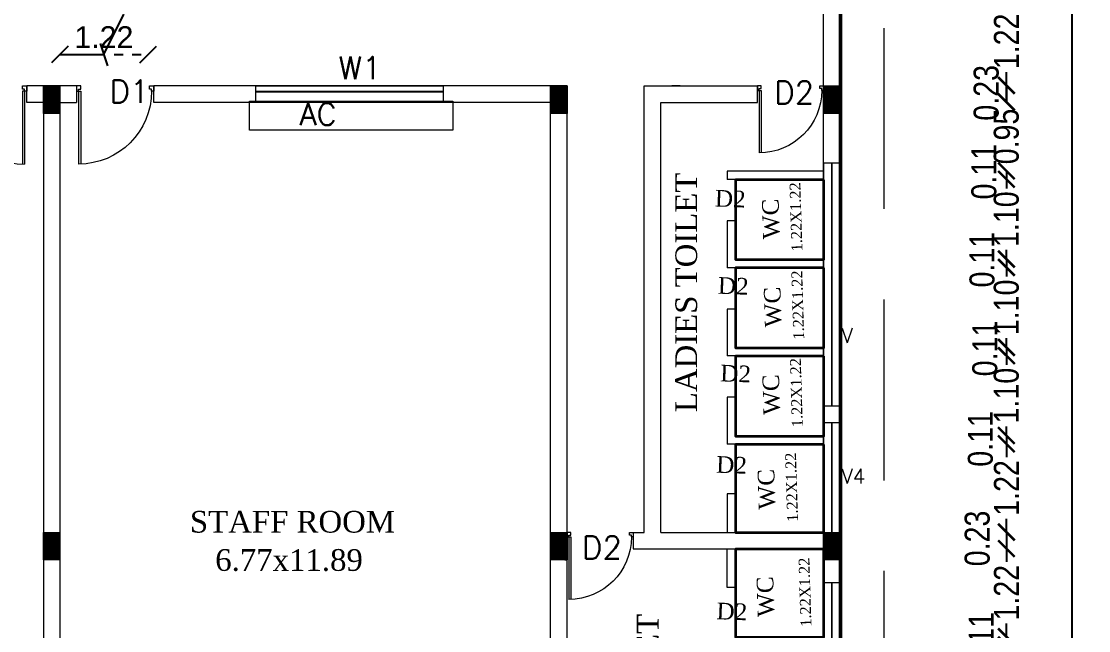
# Model space of a CAD drawing. Header units: metres. Extents: x 43 to 977, y 102 to 459.
# Drawn here: x 594.95 to 609.68, y 148.67 to 157.09 of the extents above; entities that cross this region are included whole.
import ezdxf

# ---------------------------------------------------------------- set-up
doc = ezdxf.new("R2010")
doc.units = ezdxf.units.M
doc.header["$MEASUREMENT"] = 0
doc.header["$PDMODE"] = 3
doc.linetypes.add('HIDDEN', pattern=[0.375, 0.25, -0.125])
doc.linetypes.add('PHANTOM2', pattern=[1.25, 0.625, -0.125, 0.125, -0.125, 0.125, -0.125])
doc.layers.get('0').update_dxf_attribs({"lineweight": 0})
doc.layers.get('Defpoints').update_dxf_attribs({"lineweight": 0})
for name, color, linetype, lineweight in [('BLK_1_FLR_1_ EXIT_WIDTH_ DOOR', 7, 'Continuous', 35), ('BLK_1_FLR_1_WATER_CLOSET', 4, 'Continuous', 35), ('Column', 1, 'Continuous', 0), ('DIST_EXIT', 7, 'Continuous', 35), ('DOOR', 1, 'Continuous', 0), ('fence', 15, 'Continuous', 0), ('hatch', 7, 'Continuous', 0), ('TEXT', 130, 'Continuous', 0), ('WALL', 7, 'Continuous', 0), ('WIN', 13, 'Continuous', 0)]:
    doc.layers.add(name, color=color, linetype=linetype, lineweight=lineweight)
doc.layers.add('BLK_1_FLR_1_BLT_UP_AREA_EXISTING', color=10, linetype='Continuous')
doc.styles.add('ARIAL', font='arial.ttf')
doc.styles.get("Standard").update_dxf_attribs({"font": 'romans.shx'})
doc.styles.add('style2', font='romantic.ttf')
doc.styles.add('visa', font='swissc.ttf')
doc.dimstyles.new('o3', dxfattribs={"dimscale": 0.23, "dimtxt": 0.9, "dimasz": 1, "dimexe": 5, "dimexo": 9, "dimgap": 0.23, "dimtad": 0, "dimzin": 3, "dimdsep": 46, "dimtxsty": 'visa', "dimblk": 'ARCHTICK', "dimcen": 0.09, "dimse1": 1, "dimse2": 1, "dimclrd": 7, "dimclre": 256, "dimclrt": 7, "dimadec": 0, "dimazin": 0, "dimtfac": 0.23, "dimtofl": 0, "dimtmove": 2, "dimatfit": 1, "dimldrblk": 'ARCHTICK', "dimfxl": 0, "dimtolj": 1, "dimtzin": 0, "dimarcsym": 0})
doc.dimstyles.new('OPEN SPACE', dxfattribs={"dimtxt": 0.3, "dimasz": 0.23, "dimexe": 0.1875, "dimexo": 0.0625, "dimgap": 0.09, "dimtad": 3, "dimzin": 0, "dimdsep": 46, "dimtxsty": 'ARIAL', "dimblk": 'OBLIQUE', "dimcen": 0.09, "dimse1": 1, "dimse2": 1, "dimclrd": 6, "dimclre": 6, "dimclrt": 7, "dimadec": 0, "dimazin": 0, "dimtfac": 0.5, "dimtix": 1, "dimtmove": 0, "dimatfit": 3, "dimfxl": 0, "dimtolj": 1, "dimtzin": 0, "dimarcsym": 0})

# ---------------------------------------------------------------- blocks, each defined once
blk = doc.blocks.new('reterte')
for p, q in [((81308.78, 63026.8), (81308.78, 63060.8)), ((81309.78, 63026.8), (81309.78, 63060.79)), ((81308.78, 63026.8), (81309.78, 63026.8))]:
    blk.add_line(p, q)
for points in [[(81307.78, 63026.8), (81308.78, 63026.8), (81308.78, 63025.8), (81309.78, 63025.8), (81309.78, 63024.3), (81307.78, 63024.3)], [(81343.78, 63026.8), (81342.78, 63026.8), (81342.78, 63025.8), (81341.78, 63025.8), (81341.78, 63024.3), (81343.78, 63024.3)]]:
    blk.add_lwpolyline(points, close=True)
blk.add_arc((81308.78, 63026.8), 34, 0, 90)
blk = doc.blocks.new('_ArchTick')
at = {"color": 0, "const_width": 0.15}
blk.add_lwpolyline([(-0.5, -0.5), (0.5, 0.5)], dxfattribs=at)
blk = doc.blocks.new('*D557')
at = {"layer": 'Defpoints', "color": 0, "lineweight": 30}
for p in [(605.792, 157.428), (604.929, 156.209), (608.549, 156.209)]:
    blk.add_point(p, dxfattribs=at)
at = {"layer": 'WALL', "color": 7, "lineweight": -2}
for p, q in [((608.549, 157.428), (608.549, 157.243)), ((608.549, 156.209), (608.549, 156.394))]:
    blk.add_line(p, q, dxfattribs=at)
at = {"layer": 'WALL', "color": 7, "lineweight": -2, "xscale": 0.23, "yscale": 0.23, "zscale": 0.23}
for p, rotation in [((608.549, 157.428), 90), ((608.549, 156.209), 270)]:
    blk.add_blockref('_ArchTick', p, dxfattribs=dict(at, rotation=rotation))
at = {"layer": 'WALL', "color": 7, "insert": (608.549, 156.818), "char_height": 0.345, "attachment_point": 5, "rotation": 90, "style": 'visa'}
blk.add_mtext('\\A1;1.22', dxfattribs=at)
blk = doc.blocks.new('*D558')
at = {"layer": 'Defpoints', "color": 0, "lineweight": 30}
for p in [(604.929, 156.209), (604.929, 155.98), (608.549, 155.98)]:
    blk.add_point(p, dxfattribs=at)
at = {"layer": 'WALL', "color": 7, "lineweight": -2}
blk.add_line((608.549, 156.209), (608.549, 155.98), dxfattribs=at)
at = {"layer": 'WALL', "color": 7, "lineweight": -2, "xscale": 0.23, "yscale": 0.23, "zscale": 0.23}
for p, rotation in [((608.549, 156.209), 90), ((608.549, 155.98), 270)]:
    blk.add_blockref('_ArchTick', p, dxfattribs=dict(at, rotation=rotation))
at = {"layer": 'WALL', "color": 7, "insert": (608.271, 156.107), "char_height": 0.345, "attachment_point": 5, "rotation": 90, "style": 'visa'}
blk.add_mtext('\\A1;0.23', dxfattribs=at)
blk = doc.blocks.new('*D559')
at = {"layer": 'Defpoints', "color": 0, "lineweight": 30}
for p in [(604.929, 155.98), (605.888, 155.028), (608.549, 155.028)]:
    blk.add_point(p, dxfattribs=at)
at = {"layer": 'WALL', "color": 7, "lineweight": -2}
for p, q in [((608.549, 155.98), (608.549, 156.21)), ((608.549, 155.028), (608.549, 154.798))]:
    blk.add_line(p, q, dxfattribs=at)
at = {"layer": 'WALL', "color": 7, "lineweight": -2, "xscale": 0.23, "yscale": 0.23, "zscale": 0.23}
for p, rotation in [((608.549, 155.98), 270), ((608.549, 155.028), 90)]:
    blk.add_blockref('_ArchTick', p, dxfattribs=dict(at, rotation=rotation))
at = {"layer": 'WALL', "color": 7, "insert": (608.549, 155.504), "char_height": 0.345, "attachment_point": 5, "rotation": 90, "style": 'visa'}
blk.add_mtext('\\A1;0.95', dxfattribs=at)
blk = doc.blocks.new('*D560')
at = {"layer": 'Defpoints', "color": 0, "lineweight": 30}
for p in [(605.888, 155.028), (605.888, 154.913), (608.549, 154.913)]:
    blk.add_point(p, dxfattribs=at)
at = {"layer": 'WALL', "color": 7, "lineweight": -2}
blk.add_line((608.549, 155.028), (608.549, 154.913), dxfattribs=at)
at = {"layer": 'WALL', "color": 7, "lineweight": -2, "xscale": 0.23, "yscale": 0.23, "zscale": 0.23}
for p, rotation in [((608.549, 155.028), 90), ((608.549, 154.913), 270)]:
    blk.add_blockref('_ArchTick', p, dxfattribs=dict(at, rotation=rotation))
at = {"layer": 'WALL', "color": 7, "insert": (608.239, 155.018), "char_height": 0.345, "attachment_point": 5, "rotation": 90, "style": 'visa'}
blk.add_mtext('\\A1;0.11', dxfattribs=at)
blk = doc.blocks.new('*D561')
at = {"layer": 'Defpoints', "color": 0, "lineweight": 30}
for p in [(605.888, 154.913), (605.888, 153.809), (608.549, 153.809)]:
    blk.add_point(p, dxfattribs=at)
at = {"layer": 'WALL', "color": 7, "lineweight": -2}
for p, q in [((608.549, 154.913), (608.549, 154.786)), ((608.549, 153.809), (608.549, 153.936))]:
    blk.add_line(p, q, dxfattribs=at)
at = {"layer": 'WALL', "color": 7, "lineweight": -2, "xscale": 0.23, "yscale": 0.23, "zscale": 0.23}
for p, rotation in [((608.549, 154.913), 90), ((608.549, 153.809), 270)]:
    blk.add_blockref('_ArchTick', p, dxfattribs=dict(at, rotation=rotation))
at = {"layer": 'WALL', "color": 7, "insert": (608.549, 154.361), "char_height": 0.345, "attachment_point": 5, "rotation": 90, "style": 'visa'}
blk.add_mtext('\\A1;1.10', dxfattribs=at)
blk = doc.blocks.new('*D562')
at = {"layer": 'Defpoints', "color": 0, "lineweight": 30}
for p in [(605.888, 153.809), (605.888, 153.694), (608.549, 153.694)]:
    blk.add_point(p, dxfattribs=at)
at = {"layer": 'WALL', "color": 7, "lineweight": -2}
blk.add_line((608.549, 153.809), (608.549, 153.694), dxfattribs=at)
at = {"layer": 'WALL', "color": 7, "lineweight": -2, "xscale": 0.23, "yscale": 0.23, "zscale": 0.23}
for p, rotation in [((608.549, 153.809), 90), ((608.549, 153.694), 270)]:
    blk.add_blockref('_ArchTick', p, dxfattribs=dict(at, rotation=rotation))
at = {"layer": 'WALL', "color": 7, "insert": (608.214, 153.802), "char_height": 0.345, "attachment_point": 5, "rotation": 90, "style": 'visa'}
blk.add_mtext('\\A1;0.11', dxfattribs=at)
blk = doc.blocks.new('*D563')
at = {"layer": 'Defpoints', "color": 0, "lineweight": 30}
for p in [(605.888, 153.694), (605.888, 152.59), (608.549, 152.59)]:
    blk.add_point(p, dxfattribs=at)
at = {"layer": 'WALL', "color": 7, "lineweight": -2}
for p, q in [((608.549, 153.694), (608.549, 153.567)), ((608.549, 152.59), (608.549, 152.717))]:
    blk.add_line(p, q, dxfattribs=at)
at = {"layer": 'WALL', "color": 7, "lineweight": -2, "xscale": 0.23, "yscale": 0.23, "zscale": 0.23}
for p, rotation in [((608.549, 153.694), 90), ((608.549, 152.59), 270)]:
    blk.add_blockref('_ArchTick', p, dxfattribs=dict(at, rotation=rotation))
at = {"layer": 'WALL', "color": 7, "insert": (608.549, 153.142), "char_height": 0.345, "attachment_point": 5, "rotation": 90, "style": 'visa'}
blk.add_mtext('\\A1;1.10', dxfattribs=at)
blk = doc.blocks.new('*D564')
at = {"layer": 'Defpoints', "color": 0, "lineweight": 30}
for p in [(605.888, 152.59), (605.888, 152.475), (608.549, 152.475)]:
    blk.add_point(p, dxfattribs=at)
at = {"layer": 'WALL', "color": 7, "lineweight": -2}
blk.add_line((608.549, 152.59), (608.549, 152.475), dxfattribs=at)
at = {"layer": 'WALL', "color": 7, "lineweight": -2, "xscale": 0.23, "yscale": 0.23, "zscale": 0.23}
for p, rotation in [((608.549, 152.59), 90), ((608.549, 152.475), 270)]:
    blk.add_blockref('_ArchTick', p, dxfattribs=dict(at, rotation=rotation))
at = {"layer": 'WALL', "color": 7, "insert": (608.252, 152.574), "char_height": 0.345, "attachment_point": 5, "rotation": 90, "style": 'visa'}
blk.add_mtext('\\A1;0.11', dxfattribs=at)
blk = doc.blocks.new('*D565')
at = {"layer": 'Defpoints', "color": 0, "lineweight": 30}
for p in [(605.888, 152.475), (605.888, 151.371), (608.549, 151.371)]:
    blk.add_point(p, dxfattribs=at)
at = {"layer": 'WALL', "color": 7, "lineweight": -2}
for p, q in [((608.549, 152.475), (608.549, 152.348)), ((608.549, 151.371), (608.549, 151.498))]:
    blk.add_line(p, q, dxfattribs=at)
at = {"layer": 'WALL', "color": 7, "lineweight": -2, "xscale": 0.23, "yscale": 0.23, "zscale": 0.23}
for p, rotation in [((608.549, 152.475), 90), ((608.549, 151.371), 270)]:
    blk.add_blockref('_ArchTick', p, dxfattribs=dict(at, rotation=rotation))
at = {"layer": 'WALL', "color": 7, "insert": (608.549, 151.923), "char_height": 0.345, "attachment_point": 5, "rotation": 90, "style": 'visa'}
blk.add_mtext('\\A1;1.10', dxfattribs=at)
blk = doc.blocks.new('*D566')
at = {"layer": 'Defpoints', "color": 0, "lineweight": 30}
for p in [(605.888, 151.371), (605.888, 151.256), (608.549, 151.256)]:
    blk.add_point(p, dxfattribs=at)
at = {"layer": 'WALL', "color": 7, "lineweight": -2}
blk.add_line((608.549, 151.371), (608.549, 151.256), dxfattribs=at)
at = {"layer": 'WALL', "color": 7, "lineweight": -2, "xscale": 0.23, "yscale": 0.23, "zscale": 0.23}
for p, rotation in [((608.549, 151.371), 90), ((608.549, 151.256), 270)]:
    blk.add_blockref('_ArchTick', p, dxfattribs=dict(at, rotation=rotation))
at = {"layer": 'WALL', "color": 7, "insert": (608.191, 151.325), "char_height": 0.345, "attachment_point": 5, "rotation": 90, "style": 'visa'}
blk.add_mtext('\\A1;0.11', dxfattribs=at)
blk = doc.blocks.new('*D567')
at = {"layer": 'Defpoints', "color": 0, "lineweight": 30}
for p in [(605.888, 151.256), (605.85, 150.037), (608.549, 150.037)]:
    blk.add_point(p, dxfattribs=at)
at = {"layer": 'WALL', "color": 7, "lineweight": -2}
for p, q in [((608.549, 151.256), (608.549, 151.072)), ((608.549, 150.037), (608.549, 150.222))]:
    blk.add_line(p, q, dxfattribs=at)
at = {"layer": 'WALL', "color": 7, "lineweight": -2, "xscale": 0.23, "yscale": 0.23, "zscale": 0.23}
for p, rotation in [((608.549, 151.256), 90), ((608.549, 150.037), 270)]:
    blk.add_blockref('_ArchTick', p, dxfattribs=dict(at, rotation=rotation))
at = {"layer": 'WALL', "color": 7, "insert": (608.549, 150.647), "char_height": 0.345, "attachment_point": 5, "rotation": 90, "style": 'visa'}
blk.add_mtext('\\A1;1.22', dxfattribs=at)
blk = doc.blocks.new('*D568')
at = {"layer": 'Defpoints', "color": 0, "lineweight": 30}
for p in [(605.85, 150.037), (605.85, 149.809), (608.549, 149.809)]:
    blk.add_point(p, dxfattribs=at)
at = {"layer": 'WALL', "color": 7, "lineweight": -2}
blk.add_line((608.549, 150.037), (608.549, 149.809), dxfattribs=at)
at = {"layer": 'WALL', "color": 7, "lineweight": -2, "xscale": 0.23, "yscale": 0.23, "zscale": 0.23}
for p, rotation in [((608.549, 150.037), 90), ((608.549, 149.809), 270)]:
    blk.add_blockref('_ArchTick', p, dxfattribs=dict(at, rotation=rotation))
at = {"layer": 'WALL', "color": 7, "insert": (608.147, 149.949), "char_height": 0.345, "attachment_point": 5, "rotation": 90, "style": 'visa'}
blk.add_mtext('\\A1;0.23', dxfattribs=at)
blk = doc.blocks.new('*D569')
at = {"layer": 'Defpoints', "color": 0, "lineweight": 30}
for p in [(605.85, 149.809), (605.85, 148.59), (608.549, 148.59)]:
    blk.add_point(p, dxfattribs=at)
at = {"layer": 'WALL', "color": 7, "lineweight": -2}
for p, q in [((608.549, 149.809), (608.549, 149.624)), ((608.549, 148.59), (608.549, 148.775))]:
    blk.add_line(p, q, dxfattribs=at)
at = {"layer": 'WALL', "color": 7, "lineweight": -2, "xscale": 0.23, "yscale": 0.23, "zscale": 0.23}
for p, rotation in [((608.549, 149.809), 90), ((608.549, 148.59), 270)]:
    blk.add_blockref('_ArchTick', p, dxfattribs=dict(at, rotation=rotation))
at = {"layer": 'WALL', "color": 7, "insert": (608.549, 149.199), "char_height": 0.345, "attachment_point": 5, "rotation": 90, "style": 'visa'}
blk.add_mtext('\\A1;1.22', dxfattribs=at)
blk = doc.blocks.new('*D570')
at = {"layer": 'Defpoints', "color": 0, "lineweight": 30}
for p in [(605.85, 148.59), (605.85, 148.476), (608.549, 148.476)]:
    blk.add_point(p, dxfattribs=at)
at = {"layer": 'WALL', "color": 7, "lineweight": -2}
blk.add_line((608.549, 148.59), (608.549, 148.476), dxfattribs=at)
at = {"layer": 'WALL', "color": 7, "lineweight": -2, "xscale": 0.23, "yscale": 0.23, "zscale": 0.23}
for p, rotation in [((608.549, 148.59), 90), ((608.549, 148.476), 270)]:
    blk.add_blockref('_ArchTick', p, dxfattribs=dict(at, rotation=rotation))
at = {"layer": 'WALL', "color": 7, "insert": (608.204, 148.549), "char_height": 0.345, "attachment_point": 5, "rotation": 90, "style": 'visa'}
blk.add_mtext('\\A1;0.11', dxfattribs=at)
blk = doc.blocks.new('*D577')
at = {"layer": 'Defpoints', "color": 0, "lineweight": 30}
for p in [(606.025, 182.185), (605.85, 143.866), (609.458, 143.866)]:
    blk.add_point(p, dxfattribs=at)
at = {"layer": 'WALL', "color": 7, "lineweight": -2}
for p, q in [((609.458, 182.185), (609.458, 163.572)), ((609.458, 143.866), (609.458, 162.479))]:
    blk.add_line(p, q, dxfattribs=at)
at = {"layer": 'WALL', "color": 7, "lineweight": -2, "xscale": 0.23, "yscale": 0.23, "zscale": 0.23}
for p, rotation in [((609.458, 182.185), 90), ((609.458, 143.866), 270)]:
    blk.add_blockref('_ArchTick', p, dxfattribs=dict(at, rotation=rotation))
at = {"layer": 'WALL', "color": 7, "insert": (609.458, 163.025), "char_height": 0.345, "attachment_point": 5, "rotation": 90, "style": 'visa'}
blk.add_mtext('\\A1;38.32', dxfattribs=at)
blk = doc.blocks.new('_Oblique')
at = {"color": 0, "linetype": 'ByBlock', "lineweight": -2}
blk.add_line((-0.5, -0.5), (0.5, 0.5), dxfattribs=at)
blk = doc.blocks.new('*D718')
at = {"layer": 'BLK_1_FLR_1_ EXIT_WIDTH_ DOOR', "color": 2, "linetype": 'PHANTOM2', "lineweight": -2}
blk.add_line((595.475, 156.636), (596.695, 156.636), dxfattribs=at)
at = {"layer": 'Defpoints', "color": 0, "lineweight": 80}
for p in [(596.695, 156.636), (595.475, 156.417), (596.695, 156.417)]:
    blk.add_point(p, dxfattribs=at)
at = {"layer": 'BLK_1_FLR_1_ EXIT_WIDTH_ DOOR', "color": 2, "lineweight": -2, "xscale": 0.23, "yscale": 0.23, "zscale": 0.23, "rotation": 180}
blk.add_blockref('_Oblique', (595.475, 156.636), dxfattribs=at)
at = {"layer": 'BLK_1_FLR_1_ EXIT_WIDTH_ DOOR', "color": 2, "lineweight": -2, "xscale": 0.23, "yscale": 0.23, "zscale": 0.23}
blk.add_blockref('_Oblique', (596.695, 156.636), dxfattribs=at)
at = {"layer": 'BLK_1_FLR_1_ EXIT_WIDTH_ DOOR', "color": 2, "lineweight": 35, "insert": (596.085, 156.877), "char_height": 0.3, "attachment_point": 5, "style": 'ARIAL'}
blk.add_mtext('\\A1;1.22', dxfattribs=at)
blk = doc.blocks.new('*D719')
at = {"layer": 'Defpoints', "color": 0, "lineweight": 80}
for p in [(600.386, 165.321), (600.386, 165.321), (596.085, 156.636)]:
    blk.add_point(p, dxfattribs=at)
at = {"layer": 'DIST_EXIT', "color": 7, "linetype": 'PHANTOM2', "lineweight": -2}
blk.add_line((596.085, 156.636), (600.386, 165.321), dxfattribs=at)
at = {"layer": 'DIST_EXIT', "color": 7, "lineweight": -2, "xscale": 0.23, "yscale": 0.23, "zscale": 0.23}
for p, rotation in [((600.386, 165.321), 63.6542074682995), ((596.085, 156.636), 243.6542074682995)]:
    blk.add_blockref('_Oblique', p, dxfattribs=dict(at, rotation=rotation))
at = {"layer": 'DIST_EXIT', "color": 7, "lineweight": 35, "insert": (598.017, 161.086), "char_height": 0.3, "attachment_point": 5, "rotation": 63.6542, "style": 'ARIAL'}
blk.add_mtext('\\A1;9.69', dxfattribs=at)

msp = doc.modelspace()

# ---------------------------------------------------------------- hatches: boundary and pattern name
at = {"layer": 'hatch'}
h = msp.add_hatch(dxfattribs=at)
h.set_pattern_fill('ANSI31', color=256, scale=0.025396, style=0)
h.set_pattern_definition([(45, (-4843.8485588, 1821.5647746), (-0.0022447263868, 0.0022447263868), [])])
h.paths.add_polyline_path([(595.47746, 156.20407), (595.24889, 156.20407), (595.24889, 155.82313), (595.47746, 155.82313)])
h = msp.add_hatch(dxfattribs=at)
h.set_pattern_fill('ANSI31', color=256, scale=0.025396, style=0)
h.set_pattern_definition([(45, (-4836.8452204, 1821.5647746), (-0.0022447263868, 0.0022447263868), [])])
h.paths.add_polyline_path([(602.48079, 156.20407), (602.25223, 156.20407), (602.25223, 155.82313), (602.48079, 155.82313)])
h = msp.add_hatch(dxfattribs=at)
h.set_pattern_fill('ANSI31', color=256, scale=0.025396, style=0)
h.set_pattern_definition([(45, (-4833.0738876, 1821.5647746), (-0.0022447263868, 0.0022447263868), [])])
h.paths.add_polyline_path([(606.25213, 156.20407), (606.02356, 156.20407), (606.02356, 155.82313), (606.25213, 155.82313)])
h = msp.add_hatch(dxfattribs=at)
h.set_pattern_fill('ANSI31', color=256, scale=0.025396, style=0)
h.set_pattern_definition([(45, (-4843.8485588, 1815.3935028), (-0.0022447263868, 0.0022447263868), [])])
h.paths.add_polyline_path([(595.47746, 150.0328), (595.24889, 150.0328), (595.24889, 149.65185), (595.47746, 149.65185)])
h = msp.add_hatch(dxfattribs=at)
h.set_pattern_fill('ANSI31', color=256, scale=0.025396, style=0)
h.set_pattern_definition([(45, (-4836.8452204, 1815.3935028), (-0.0022447263868, 0.0022447263868), [])])
h.paths.add_polyline_path([(602.48079, 150.0328), (602.25223, 150.0328), (602.25223, 149.65185), (602.48079, 149.65185)])
h = msp.add_hatch(dxfattribs=at)
h.set_pattern_fill('ANSI31', color=256, scale=0.025396, style=0)
h.set_pattern_definition([(45, (-4833.0738876, 1815.3935028), (-0.0022447263868, 0.0022447263868), [])])
h.paths.add_polyline_path([(606.25213, 150.0328), (606.02356, 150.0328), (606.02356, 149.65185), (606.25213, 149.65185)])

# ---------------------------------------------------------------- linework, layer by layer
at = {"layer": 'BLK_1_FLR_1_BLT_UP_AREA_EXISTING', "color": 26, "lineweight": 50}
msp.add_lwpolyline([(602.8964, 196.00213), (603.21557, 195.03828), (603.5227, 194.07053), (603.81775, 193.09902), (604.10068, 192.12392), (604.37143, 191.14536), (604.62997, 190.16351), (604.87626, 189.17851), (605.11026, 188.19052), (605.33193, 187.1997), (605.54124, 186.20618), (605.92264, 184.21172), (606.09467, 183.21108), (606.15983, 182.81127), (606.25423, 182.20837), (606.25585, 143.85945), (535.38478, 143.85945)], dxfattribs=at)
at = {"layer": 'BLK_1_FLR_1_WATER_CLOSET', "color": 2, "lineweight": 35, "ltscale": 20}
for points in [[(606.02523, 154.90637), (604.80622, 154.90637), (604.80622, 153.80163), (606.02523, 153.80163)], [(606.02523, 153.68735), (604.80622, 153.68735), (604.80622, 152.58262), (606.02523, 152.58262)], [(606.02523, 152.46833), (604.80622, 152.46833), (604.80622, 151.3636), (606.02523, 151.3636)], [(606.02523, 151.24932), (604.80622, 151.24932), (604.80622, 150.0303), (606.02523, 150.0303)]]:
    msp.add_lwpolyline(points, close=True, dxfattribs=at)
at = {"layer": 'BLK_1_FLR_1_WATER_CLOSET', "color": 1, "lineweight": 35, "ltscale": 20}
msp.add_lwpolyline([(606.02523, 149.80173), (604.80622, 149.80173), (604.80622, 148.58272), (606.02523, 148.58272)], close=True, dxfattribs=at)
at = {"layer": 'Column'}
for points in [[(595.24889, 156.20407), (595.47746, 156.20407), (595.47746, 155.82313), (595.24889, 155.82313)], [(602.25223, 156.20407), (602.48079, 156.20407), (602.48079, 155.82313), (602.25223, 155.82313)], [(606.02356, 156.20407), (606.25213, 156.20407), (606.25213, 155.82313), (606.02356, 155.82313)], [(595.24889, 150.0328), (595.47746, 150.0328), (595.47746, 149.65185), (595.24889, 149.65185)], [(602.25223, 150.0328), (602.48079, 150.0328), (602.48079, 149.65185), (602.25223, 149.65185)], [(606.02356, 150.0328), (606.25213, 150.0328), (606.25213, 149.65185), (606.02356, 149.65185)]]:
    msp.add_lwpolyline(points, close=True, dxfattribs=at)
at = {"layer": 'fence', "linetype": 'HIDDEN', "ltscale": 10}
msp.add_line((606.86164, 143.25202), (606.86164, 182.25616), dxfattribs=at)
at = {"layer": 'WALL'}
for p, q in [((606.25213, 143.86616), (606.25213, 182.20985)), ((606.02356, 143.86616), (606.02356, 168.03196)), ((606.02356, 155.13275), (606.02356, 156.39454)), ((606.25213, 156.39454), (606.25213, 155.13275)), ((595.70602, 156.20407), (595.02033, 156.20407)), ((595.02033, 155.9755), (595.02033, 156.20407)), ((595.70602, 156.20407), (595.70602, 155.9755)), ((596.77353, 155.9755), (596.77353, 156.20407)), ((602.48079, 156.20407), (596.77353, 156.20407)), ((598.18364, 155.9755), (598.18364, 156.20407)), ((600.77405, 155.9755), (600.77405, 156.20407)), ((602.48079, 143.86152), (602.48079, 156.20407)), ((603.54743, 150.0328), (603.54743, 156.20407)), ((603.54743, 156.20407), (605.1093, 156.20407)), ((604.04266, 156.20407), (603.92838, 156.20407)), ((605.1093, 155.9755), (605.1093, 156.20407)), ((595.24889, 155.9755), (595.02033, 155.9755)), ((595.47746, 155.9755), (595.70602, 155.9755)), ((602.25223, 155.9755), (596.77353, 155.9755)), ((602.25223, 144.09009), (602.25223, 155.9755)), ((603.776, 150.0328), (603.776, 155.9755)), ((603.776, 155.9755), (605.1093, 155.9755)), ((595.24889, 155.82313), (595.24889, 144.24247)), ((595.47746, 155.82313), (595.47746, 144.24247)), ((606.25213, 155.13275), (606.02356, 155.13275)), ((606.02773, 155.02315), (604.69443, 155.02315)), ((604.69443, 155.02315), (604.69443, 154.90886)), ((606.02773, 154.90886), (604.69443, 154.90886)), ((604.80871, 154.33745), (604.69443, 154.33745)), ((604.69443, 154.33745), (604.69443, 153.80413)), ((604.80871, 154.33745), (604.80871, 153.80413)), ((604.69443, 153.80413), (604.69443, 153.68985)), ((606.02773, 153.80413), (604.80871, 153.80413)), ((606.02773, 153.68985), (604.69443, 153.68985)), ((604.80871, 153.11843), (604.69443, 153.11843)), ((604.69443, 153.11843), (604.69443, 152.58511)), ((604.80871, 153.11843), (604.80871, 152.58511)), ((604.69443, 152.58511), (604.69443, 152.47083)), ((606.02773, 152.58511), (604.80871, 152.58511)), ((606.02773, 152.47083), (604.69443, 152.47083)), ((604.80871, 151.89942), (604.69443, 151.89942)), ((604.69443, 151.89942), (604.69443, 151.3661)), ((604.80871, 151.89942), (604.80871, 151.3661)), ((606.02356, 151.78045), (606.25213, 151.78045)), ((606.02356, 151.55189), (606.25213, 151.55189)), ((604.69443, 151.3661), (604.69443, 151.25181)), ((606.02773, 151.25181), (604.69443, 151.25181)), ((606.02773, 151.3661), (604.80871, 151.3661)), ((606.02356, 150.0328), (606.02356, 150.67572)), ((606.02356, 150.0328), (606.02356, 150.67572)), ((606.25213, 150.67572), (606.25213, 149.34242)), ((604.80871, 150.56612), (604.69443, 150.56612)), ((604.69443, 150.56612), (604.69443, 150.0328)), ((604.80871, 150.56612), (604.80871, 150.0328)), ((603.39506, 150.0328), (603.54743, 150.0328)), ((603.39506, 150.0328), (603.39506, 149.80423)), ((603.776, 150.0328), (606.02356, 150.0328)), ((603.39506, 149.80423), (606.02356, 149.80423)), ((604.69443, 149.27091), (604.69443, 149.80423)), ((604.80871, 149.27091), (604.80871, 149.80423)), ((606.02356, 149.34242), (606.02356, 149.80423)), ((606.02356, 149.34242), (606.25213, 149.34242)), ((604.80871, 149.27091), (604.69443, 149.27091))]:
    msp.add_line(p, q, dxfattribs=at)
at = {"layer": 'WIN', "color": 7}
for p, q in [((598.18364, 156.20407), (600.77405, 156.20407)), ((600.77405, 155.9755), (598.18364, 155.9755)), ((606.02356, 155.13275), (606.02356, 150.52334)), ((606.25213, 150.52334), (606.25213, 155.13275)), ((606.02356, 149.34242), (606.02356, 144.73301)), ((606.25213, 144.73301), (606.25213, 149.34242))]:
    msp.add_line(p, q, dxfattribs=at)
at = {"layer": 'WIN', "const_width": 0.0254}
for points in [[(598.18364, 156.1232), (600.77405, 156.1232)], [(606.13784, 155.13275), (606.13784, 151.78045)], [(606.13784, 151.55189), (606.13784, 150.0328)], [(606.13784, 149.34242), (606.13784, 145.99013)]]:
    msp.add_lwpolyline(points, dxfattribs=at)
at = {"layer": 'WIN', "lineweight": 9}
msp.add_lwpolyline([(598.09668, 155.99034), (600.90258, 155.99034), (600.90258, 155.59083), (598.09668, 155.59083)], close=True, dxfattribs=at)

# ---------------------------------------------------------------- block references
at = {"layer": 'DOOR', "rotation": 180}
for p, xscale, yscale, zscale in [((3006.03323, 2025.05845), 0.0296529160508135, 0.0296529160508135, 0.0296529160508135), ((-1815.30689, 2025.05845), -0.0296529160508135, 0.0296529160508135, 0.0296529160506663), ((-1459.79783, 1756.78063), -0.02539618, 0.02539618, 0.02539618), ((-1462.42634, 1750.60936), -0.02539618, 0.02539618, 0.02539618)]:
    msp.add_blockref('reterte', p, dxfattribs=dict(at, xscale=xscale, yscale=yscale, zscale=zscale))

# ---------------------------------------------------------------- texts
at = {"layer": 'TEXT', "color": 4, "style": 'style2'}
for s, height, rotation, p in [('LADIES TOILET', 0.3, 90, (604.27673, 151.6946)), ('D2', 0.23, 357.807084, (604.51937, 154.53726)), ('1.22X1.22', 0.15, 91.74021, (605.73177, 153.91682)), ('WC', 0.23, 91.74021, (605.41883, 154.08932)), ('1.22X1.22', 0.15, 91.74021, (605.75705, 152.69858)), ('D2', 0.23, 357.807084, (604.561, 153.33202)), ('WC', 0.23, 91.74021, (605.44411, 152.87108)), ('1.22X1.22', 0.15, 91.74021, (605.7376, 151.48799)), ('D2', 0.23, 357.807084, (604.59358, 152.12071)), ('WC', 0.23, 91.74021, (605.42466, 151.66049)), ('D2', 0.23, 357.807084, (604.53759, 150.85854)), ('1.22X1.22', 0.15, 91.74021, (605.67145, 150.18076)), ('WC', 0.23, 91.74021, (605.35851, 150.35327)), ('1.22X1.22', 0.15, 91.74021, (605.8564, 148.73021)), ('WC', 0.23, 91.74021, (605.34435, 148.86843)), ('D2', 0.23, 357.807084, (604.54123, 148.83374)), ('GENTS TOILET', 0.3, 90, (603.74491, 145.74777))]:
    msp.add_text(s, height=height, rotation=rotation, dxfattribs=at).set_placement(p)
for s, p in [(' STAFF ROOM', (597.15949, 150.02988)), ('6.77x11.89', (597.62226, 149.50125))]:
    msp.add_text(s, height=0.3, dxfattribs=at).set_placement(p)
at = {"layer": 'WALL'}
for s, height, p in [('W1', 0.313036, (599.32736, 156.29521)), ('D1', 0.313036, (596.16326, 155.97076)), ('D2', 0.313036, (605.34406, 155.95498)), ('V', 0.20317, (606.27015, 152.65308)), ('V4', 0.203169, (606.27015, 150.70648)), ('D2', 0.313036, (602.68861, 149.66714))]:
    msp.add_text(s, height=height, dxfattribs=at).set_placement(p)
at = {"layer": 'WIN', "lineweight": 9}
msp.add_text('AC', height=0.304754, dxfattribs=at).set_placement((598.78888, 155.65859))

# ---------------------------------------------------------------- dimensions: what is measured, and where the dimension line sits
at = {"layer": 'BLK_1_FLR_1_ EXIT_WIDTH_ DOOR', "color": 2, "lineweight": 35}
dim = msp.add_aligned_dim(p1=(595.47496, 156.4165), p2=(596.69484, 156.4165), distance=0.21941, dimstyle='OPEN SPACE', override={"dimpost": '\\X', "dimclrd": 2, "dimclrt": 2, "dimfxl": 0, "dimarcsym": 2}, dxfattribs=at)
dim.commit()
dim.dimension.update_dxf_attribs({"geometry": '*D718', "text_midpoint": (596.0849, 156.87652)})
at = {"layer": 'DIST_EXIT', "color": 7, "lineweight": 35}
dim = msp.add_aligned_dim(p1=(596.0849, 156.63591), p2=(600.38582, 165.32067), distance=0, dimstyle='OPEN SPACE', override={"dimpost": '\\X', "dimclrd": 7, "dimfxl": 0, "dimarcsym": 2}, dxfattribs=at)
dim.commit()
dim.dimension.update_dxf_attribs({"geometry": '*D719', "text_midpoint": (598.01745, 161.0862)})
at = {"layer": 'WALL'}
for base, p1, p2, picture, middle in [((609.45818, 143.86616), (606.02546, 182.18466), (605.84975, 143.86616), '*D577', (609.45818, 163.02541)), ((608.54916, 156.2087), (605.79235, 157.42772), (604.92887, 156.2087), '*D557', (608.54916, 156.81821)), ((608.54916, 155.02778), (604.92887, 155.98014), (605.88835, 155.02778), '*D559', (608.54916, 155.50396)), ((608.54916, 153.80877), (605.88835, 154.9135), (605.88835, 153.80877), '*D561', (608.54916, 154.36113)), ((608.54916, 152.58975), (605.88835, 153.69448), (605.88835, 152.58975), '*D563', (608.54916, 153.14212)), ((608.54916, 151.37073), (605.88835, 152.47547), (605.88835, 151.37073), '*D565', (608.54916, 151.9231)), ((608.54916, 150.03743), (605.88835, 151.25645), (605.84975, 150.03743), '*D567', (608.54916, 150.64694)), ((608.54916, 148.58985), (605.84975, 149.80887), (605.84975, 148.58985), '*D569', (608.54916, 149.19936))]:
    dim = msp.add_linear_dim(base=base, p1=p1, p2=p2, angle=90, dimstyle='o3', override={"dimtxt": 1.5, "dimpost": '\\X'}, dxfattribs=at)
    dim.commit()
    dim.dimension.update_dxf_attribs({"geometry": picture, "text_midpoint": middle})
for base, p1, p2, picture, middle in [((608.54916, 155.98014), (604.92887, 156.2087), (604.92887, 155.98014), '*D558', (608.27062, 156.10665)), ((608.54916, 154.9135), (605.88835, 155.02778), (605.88835, 154.9135), '*D560', (608.2393, 155.01822)), ((608.54916, 153.69448), (605.88835, 153.80877), (605.88835, 153.69448), '*D562', (608.21376, 153.80219)), ((608.54916, 152.47547), (605.88835, 152.58975), (605.88835, 152.47547), '*D564', (608.25217, 152.5737)), ((608.54916, 151.25645), (605.88835, 151.37073), (605.88835, 151.25645), '*D566', (608.19134, 151.32466)), ((608.54916, 149.80887), (605.84975, 150.03743), (605.84975, 149.80887), '*D568', (608.14737, 149.94948)), ((608.54916, 148.47557), (605.84975, 148.58985), (605.84975, 148.47557), '*D570', (608.20413, 148.54875))]:
    dim = msp.add_linear_dim(base=base, p1=p1, p2=p2, angle=90, dimstyle='o3', override={"dimtxt": 1.5, "dimpost": '\\X'}, dxfattribs=at)
    dim.commit()
    dim.dimension.update_dxf_attribs({"geometry": picture, "text_midpoint": middle, "dimtype": 160})

doc.saveas('drawing.dxf')
